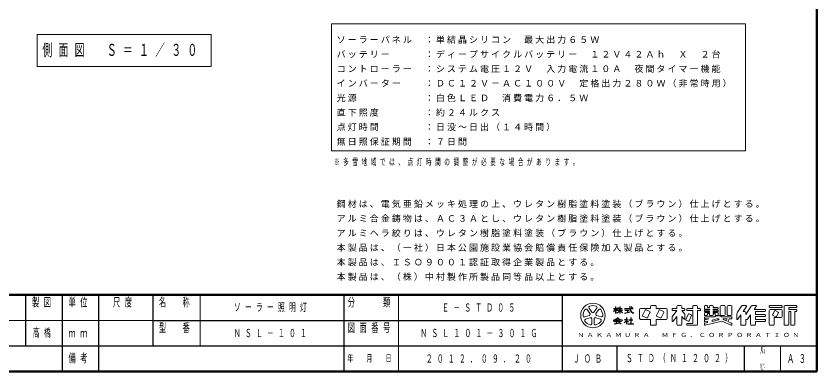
# Model space of a CAD drawing. Units: millimetres on the paper, scale 1:30. Extents: x 895 to 1260, y 264 to 554.
# Drawn here: x 1039.9 to 1260, y 296.9 to 394.5 of the extents above; entities that cross this region are included whole.
import ezdxf
from ezdxf.enums import TextEntityAlignment as Align

# ---------------------------------------------------------------- set-up
doc = ezdxf.new("R2010")
doc.units = ezdxf.units.MM
for name, color, linetype, lineweight in [('1_30', 7, 'Continuous', 25), ('CLASS1', 21, 'Continuous', 13), ('NAKAMURA図枠', 7, 'Continuous', 13)]:
    doc.layers.add(name, color=color, linetype=linetype, lineweight=lineweight)
doc.layers.add('図デ_タ99', color=7, linetype='Continuous')
doc.styles.add('ＭＳ ゴシック', font='')
doc.styles.get('ＭＳ ゴシック').set_extended_font_data('MS Gothic')

msp = doc.modelspace()

# ---------------------------------------------------------------- linework, layer by layer
at = {"layer": '1_30', "lineweight": 13}
for p, q in [((1045.708, 389.46), (1045.708, 380.66)), ((1093.508, 389.46), (1045.708, 389.46)), ((1093.508, 380.66), (1093.508, 389.46)), ((1045.708, 380.66), (1093.508, 380.66))]:
    msp.add_line(p, q, dxfattribs=at)
at = {"layer": 'CLASS1'}
for p, q in [((1126.589, 392.36), (1126.589, 357.56)), ((1240.389, 392.36), (1126.589, 392.36)), ((1240.389, 357.56), (1240.389, 392.36)), ((1126.589, 357.56), (1240.389, 357.56))]:
    msp.add_line(p, q, dxfattribs=at)
at = {"layer": 'NAKAMURA図枠', "lineweight": 50}
for p, q in [((1260, 297), (1260, 554)), ((895, 318), (1260, 318)), ((895, 297), (1260, 297))]:
    msp.add_line(p, q, dxfattribs=at)
at = {"layer": 'NAKAMURA図枠', "lineweight": 25}
for p, q in [((1042.5, 318), (1042.5, 304)), ((1052.5, 318), (1052.5, 297)), ((1062.5, 318), (1062.5, 304)), ((1077.5, 318), (1077.5, 304)), ((1130, 318), (1130, 297)), ((1190, 318), (1190, 297)), ((1204.099, 314.253), (1205.044, 314.253)), ((1204.639, 314.793), (1204.639, 312.903)), ((1205.085, 313.848), (1206.529, 313.848)), ((1205.231, 314.253), (1206.475, 314.253)), ((1205.854, 314.793), (1205.854, 312.903)), ((1207.069, 314.253), (1209.499, 314.253)), ((1207.111, 313.02), (1208.647, 313.327)), ((1207.204, 313.848), (1208.419, 313.848)), ((1207.879, 313.848), (1207.879, 313.173)), ((1209.281, 314.467), (1208.84, 314.761)), ((1077.5, 311), (1190, 311)), ((1204.099, 310.784), (1206.259, 310.784)), ((1204.639, 311.148), (1205.719, 311.148)), ((1205.101, 310.784), (1204.711, 310.136)), ((1205.584, 310.607), (1206.19, 310.001)), ((1207.069, 311.283), (1207.949, 311.283)), ((1207.609, 311.823), (1207.609, 311.283)), ((1207.609, 310.91), (1207.609, 309.933)), ((1207.66, 310.96), (1208.204, 310.646)), ((1208.217, 311.148), (1209.432, 311.148)), ((1208.824, 311.823), (1208.824, 310.068)), ((1204.235, 310.067), (1205.887, 310.304)), ((1208.014, 310.068), (1209.634, 310.068)), ((1022.5, 304), (1260, 304)), ((1062.5, 304), (1062.5, 297)), ((1205, 304), (1205, 297)), ((1240, 304), (1240, 297))]:
    msp.add_line(p, q, dxfattribs=at)
at = {"layer": 'NAKAMURA図枠'}
for p, q in [((1090.5, 318), (1090.5, 304)), ((1145, 318), (1145, 297)), ((1214.494, 315.063), (1215.574, 315.063)), ((1221.784, 315.063), (1222.594, 315.063)), ((1226.104, 315.063), (1226.914, 315.063)), ((1229.074, 314.901), (1229.074, 314.28)), ((1229.236, 315.063), (1229.722, 315.063)), ((1229.884, 314.901), (1229.884, 314.523)), ((1231.234, 315.063), (1230.694, 315.063)), ((1233.664, 315.063), (1234.474, 315.063)), ((1235.554, 315.063), (1236.364, 315.063)), ((1238.12, 313.242), (1239.254, 314.943)), ((1239.479, 315.063), (1240.471, 315.063)), ((1239.694, 313.443), (1240.606, 314.811)), ((1240.414, 312.633), (1241.954, 314.943)), ((1242.179, 315.063), (1243.171, 315.063)), ((1242.754, 313.983), (1243.306, 314.811)), ((1246.894, 314.901), (1246.894, 314.685)), ((1247.056, 315.063), (1250.242, 315.063)), ((1250.404, 314.901), (1250.404, 314.685)), ((1251.214, 315.063), (1254.292, 315.063)), ((1254.454, 314.901), (1254.454, 314.685)), ((1197.61, 312.917), (1196.825, 313.997)), ((1197.371, 314.393), (1198.156, 313.313)), ((1198.702, 313.313), (1199.487, 314.393)), ((1200.033, 313.997), (1199.248, 312.917)), ((1211.254, 313.983), (1211.254, 311.553)), ((1211.524, 314.253), (1214.224, 314.253)), ((1212.802, 313.838), (1212.082, 312.4)), ((1214.025, 313.408), (1213.019, 313.911)), ((1213.378, 311.752), (1214.098, 313.19)), ((1214.224, 314.793), (1214.224, 314.253)), ((1215.844, 314.793), (1215.844, 314.253)), ((1215.844, 314.253), (1218.544, 314.253)), ((1216.582, 313.838), (1215.862, 312.4)), ((1217.805, 313.408), (1216.799, 313.911)), ((1217.158, 311.752), (1217.878, 313.19)), ((1218.814, 313.983), (1218.814, 311.553)), ((1220.164, 314.091), (1220.164, 313.875)), ((1221.514, 313.713), (1220.164, 312.026)), ((1220.326, 314.253), (1221.514, 314.253)), ((1220.326, 313.713), (1221.514, 313.713)), ((1221.514, 314.793), (1221.514, 314.253)), ((1222.864, 314.793), (1222.864, 314.253)), ((1222.864, 314.253), (1223.512, 314.253)), ((1222.864, 313.713), (1223.674, 312.701)), ((1222.864, 313.713), (1223.512, 313.713)), ((1223.674, 314.091), (1223.674, 313.875)), ((1223.674, 312.701), (1223.674, 311.543)), ((1224.682, 312.758), (1223.962, 311.32)), ((1224.214, 314.091), (1224.214, 313.875)), ((1224.376, 314.253), (1225.834, 314.253)), ((1224.376, 313.713), (1225.834, 313.713)), ((1224.899, 312.831), (1225.473, 312.544)), ((1225.834, 314.793), (1225.834, 314.253)), ((1225.834, 313.713), (1225.834, 310.203)), ((1227.184, 314.793), (1227.184, 314.253)), ((1227.184, 314.253), (1227.832, 314.253)), ((1227.184, 313.713), (1227.184, 309.933)), ((1227.184, 313.713), (1227.832, 313.713)), ((1227.994, 314.091), (1227.994, 313.875)), ((1229.074, 313.686), (1229.074, 313.605)), ((1229.074, 313.011), (1229.074, 312.525)), ((1229.236, 314.118), (1230.424, 314.118)), ((1229.236, 313.848), (1230.424, 313.848)), ((1229.236, 313.443), (1230.424, 313.443)), ((1229.236, 313.173), (1230.424, 313.173)), ((1229.884, 314.523), (1230.424, 314.523)), ((1229.884, 312.903), (1230.424, 312.903)), ((1229.884, 312.903), (1229.884, 312.525)), ((1230.424, 314.793), (1230.424, 314.523)), ((1230.424, 314.118), (1230.424, 313.848)), ((1230.424, 313.443), (1230.424, 313.173)), ((1230.424, 312.903), (1230.424, 312.633)), ((1231.504, 314.793), (1231.504, 314.523)), ((1231.504, 314.523), (1232.692, 314.523)), ((1231.504, 314.118), (1232.692, 314.118)), ((1231.504, 314.118), (1231.504, 313.848)), ((1231.504, 313.848), (1232.692, 313.848)), ((1231.504, 313.443), (1232.692, 313.443)), ((1231.504, 313.443), (1231.504, 313.173)), ((1231.504, 313.173), (1232.692, 313.173)), ((1231.504, 312.903), (1231.504, 312.633)), ((1231.504, 312.903), (1232.044, 312.903)), ((1232.044, 312.903), (1232.044, 312.525)), ((1232.854, 314.361), (1232.854, 314.28)), ((1232.854, 313.686), (1232.854, 313.605)), ((1232.854, 313.011), (1232.854, 312.525)), ((1233.394, 314.793), (1233.394, 312.633)), ((1234.744, 314.793), (1234.744, 312.633)), ((1235.284, 314.793), (1235.284, 312.633)), ((1236.634, 314.793), (1236.634, 312.633)), ((1237.984, 312.793), (1237.984, 311.413)), ((1239.694, 313.443), (1240.144, 313.443)), ((1240.414, 313.173), (1240.414, 312.633)), ((1242.754, 313.983), (1245.652, 313.983)), ((1243.114, 313.443), (1245.652, 313.443)), ((1243.114, 313.443), (1243.114, 312.633)), ((1243.114, 312.633), (1245.652, 312.633)), ((1245.814, 313.821), (1245.814, 313.605)), ((1246.894, 313.713), (1246.894, 309.933)), ((1247.056, 314.523), (1250.242, 314.523)), ((1247.164, 313.983), (1250.134, 313.983)), ((1248.334, 313.622), (1247.83, 312.616)), ((1248.551, 313.695), (1249.341, 313.3)), ((1249.414, 313.082), (1248.91, 312.076)), ((1250.404, 313.713), (1250.404, 312.093)), ((1250.944, 314.793), (1250.944, 309.933)), ((1252.294, 314.523), (1252.294, 313.983)), ((1252.294, 314.523), (1254.292, 314.523)), ((1252.294, 313.983), (1254.292, 313.983)), ((1252.294, 313.443), (1252.834, 313.443)), ((1252.294, 313.443), (1252.294, 309.933)), ((1252.834, 313.443), (1252.834, 309.933)), ((1253.914, 313.443), (1254.292, 313.443)), ((1253.914, 313.443), (1253.914, 309.933)), ((1254.454, 313.821), (1254.454, 313.605)), ((1022.5, 311), (1077.5, 311)), ((1196.172, 311.985), (1197.441, 312.397)), ((1197.65, 311.755), (1196.38, 311.343)), ((1198.092, 310.099), (1198.092, 311.434)), ((1198.767, 311.434), (1198.767, 310.099)), ((1200.478, 311.343), (1199.208, 311.755)), ((1199.417, 312.397), (1200.687, 311.985)), ((1211.524, 311.283), (1214.224, 311.283)), ((1212.155, 312.183), (1213.161, 311.68)), ((1214.224, 311.283), (1214.224, 309.933)), ((1215.844, 311.283), (1218.544, 311.283)), ((1215.844, 311.283), (1215.844, 309.933)), ((1215.935, 312.183), (1216.941, 311.68)), ((1220.164, 312.026), (1220.164, 310.868)), ((1221.514, 312.093), (1220.453, 310.766)), ((1221.514, 312.093), (1221.514, 309.933)), ((1222.864, 312.093), (1223.386, 311.441)), ((1222.864, 312.093), (1222.864, 309.933)), ((1224.035, 311.103), (1224.609, 310.816)), ((1225.546, 312.326), (1224.826, 310.888)), ((1229.074, 311.796), (1229.074, 311.58)), ((1229.074, 310.995), (1229.074, 310.773)), ((1230.26, 311.418), (1229.197, 311.152)), ((1229.236, 312.363), (1229.722, 312.363)), ((1229.236, 311.958), (1232.044, 311.958)), ((1229.236, 311.418), (1230.26, 311.418)), ((1233.85, 310.841), (1229.275, 309.697)), ((1229.884, 310.768), (1229.275, 310.615)), ((1229.884, 310.768), (1229.884, 310.406)), ((1230.694, 312.363), (1231.234, 312.363)), ((1232.487, 311.418), (1231.234, 311.105)), ((1232.977, 311.179), (1231.234, 310.743)), ((1231.234, 311.105), (1231.234, 310.743)), ((1232.044, 312.066), (1232.044, 311.958)), ((1232.206, 312.363), (1232.692, 312.363)), ((1232.206, 312.228), (1233.502, 312.228)), ((1232.487, 311.418), (1232.947, 311.418)), ((1233.664, 312.363), (1234.474, 312.363)), ((1233.664, 312.066), (1233.664, 311.958)), ((1233.664, 311.958), (1236.472, 311.958)), ((1233.85, 310.841), (1236.406, 309.705)), ((1234.229, 311.263), (1235.032, 310.906)), ((1234.262, 311.418), (1235.288, 311.418)), ((1235.032, 310.906), (1235.288, 311.418)), ((1235.526, 310.687), (1235.892, 311.418)), ((1235.526, 310.687), (1236.538, 310.237)), ((1235.554, 312.363), (1236.364, 312.363)), ((1235.892, 311.418), (1236.472, 311.418)), ((1236.634, 311.796), (1236.634, 311.58)), ((1238.281, 311.323), (1239.064, 312.498)), ((1239.064, 312.498), (1239.064, 309.933)), ((1240.414, 311.283), (1240.81, 311.283)), ((1240.414, 311.283), (1240.414, 309.933)), ((1241.034, 311.404), (1241.764, 312.498)), ((1241.764, 312.498), (1241.764, 309.933)), ((1243.114, 312.093), (1243.114, 311.283)), ((1243.114, 312.093), (1245.652, 312.093)), ((1243.114, 311.283), (1245.652, 311.283)), ((1243.114, 310.743), (1243.114, 309.933)), ((1243.114, 310.743), (1245.652, 310.743)), ((1245.814, 312.471), (1245.814, 312.255)), ((1245.814, 311.121), (1245.814, 310.905)), ((1247.903, 312.399), (1248.693, 312.004)), ((1248.244, 311.823), (1248.244, 309.933)), ((1248.244, 311.823), (1250.134, 311.823)), ((1214.494, 309.663), (1215.574, 309.663)), ((1221.784, 309.663), (1222.594, 309.663)), ((1224.214, 310.041), (1224.214, 309.825)), ((1224.376, 310.203), (1225.834, 310.203)), ((1224.376, 309.663), (1226.914, 309.663)), ((1229.074, 310.077), (1229.074, 309.854)), ((1229.884, 310.406), (1229.197, 310.234)), ((1236.634, 310.089), (1236.634, 309.853)), ((1239.334, 309.663), (1240.144, 309.663)), ((1242.034, 309.663), (1242.844, 309.663)), ((1247.164, 309.663), (1247.974, 309.663)), ((1251.214, 309.663), (1252.024, 309.663)), ((1253.104, 309.663), (1253.644, 309.663)), ((1250, 304), (1250, 297))]:
    msp.add_line(p, q, dxfattribs=at)
msp.add_circle((1198.429, 312.363), 3.375, dxfattribs=at)
for centre, radius, start, end in [((1197.644, 314.592), 0.338, 109.39847, 215.99997), ((1198.429, 312.363), 2.7, 70.60155, 109.39847), ((1199.214, 314.592), 0.338, 324, 70.60155), ((1214.494, 314.793), 0.27, 89.99998, 179.99996), ((1215.574, 314.793), 0.27, 0, 89.99998), ((1221.784, 314.793), 0.27, 89.99998, 179.99996), ((1222.594, 314.793), 0.27, 0, 89.99998), ((1226.104, 314.793), 0.27, 89.99998, 179.99996), ((1226.914, 314.793), 0.27, 0, 89.99998), ((1229.236, 314.901), 0.162, 89.99998, 179.99996), ((1229.722, 314.901), 0.162, 0, 89.99998), ((1230.694, 314.793), 0.27, 89.99998, 179.99996), ((1231.234, 314.793), 0.27, 0, 89.99998), ((1233.664, 314.793), 0.27, 89.99998, 179.99996), ((1234.474, 314.793), 0.27, 0, 89.99998), ((1235.554, 314.793), 0.27, 89.99998, 179.99996), ((1236.364, 314.793), 0.27, 0, 89.99998), ((1239.479, 314.793), 0.27, 89.99998, 146.30984), ((1240.471, 314.901), 0.162, 326.31015, 89.99998), ((1242.179, 314.793), 0.27, 89.99998, 146.3098), ((1243.171, 314.901), 0.162, 326.31003, 89.99998), ((1247.056, 314.901), 0.162, 89.99998, 179.99996), ((1250.242, 314.901), 0.162, 0, 89.99998), ((1251.214, 314.793), 0.27, 89.99998, 179.99996), ((1254.292, 314.901), 0.162, 0, 89.99998), ((1198.429, 312.363), 2.7, 142.60154, 181.39846), ((1196.552, 313.798), 0.338, 35.99999, 142.60154), ((1197.337, 312.718), 0.338, 287.99998, 35.99999), ((1198.429, 313.512), 0.338, 215.99998, 324), ((1199.521, 312.718), 0.338, 143.99996, 251.99999), ((1200.306, 313.798), 0.338, 37.39846, 143.99995), ((1198.429, 312.363), 2.7, 358.60155, 37.39847), ((1211.524, 313.983), 0.27, 89.99998, 179.99996), ((1212.946, 313.766), 0.162, 63.43492, 153.43499), ((1213.953, 313.263), 0.162, 333.4349, 63.43487), ((1216.726, 313.766), 0.162, 63.43492, 153.43499), ((1217.733, 313.263), 0.162, 333.4349, 63.43487), ((1218.544, 313.983), 0.27, 0, 89.99998), ((1220.326, 314.091), 0.162, 89.99998, 179.99996), ((1220.326, 313.875), 0.162, 179.99998, 270.00002), ((1223.512, 314.091), 0.162, 0, 89.99998), ((1223.512, 313.875), 0.162, 270.00002, 0), ((1224.376, 314.091), 0.162, 89.99998, 179.99996), ((1224.376, 313.875), 0.162, 179.99998, 270.00002), ((1224.826, 312.686), 0.162, 63.43487, 153.43498), ((1227.832, 314.091), 0.162, 0, 89.99998), ((1227.832, 313.875), 0.162, 270.00002, 0), ((1229.236, 314.28), 0.162, 179.99998, 270.00002), ((1229.236, 313.686), 0.162, 89.99998, 179.99996), ((1229.236, 313.605), 0.162, 179.99998, 270.00002), ((1229.236, 313.011), 0.162, 89.99998, 179.99996), ((1230.694, 312.633), 0.27, 179.99998, 270.00002), ((1231.234, 312.633), 0.27, 270.00002, 0), ((1232.692, 314.361), 0.162, 0, 89.99998), ((1232.692, 314.28), 0.162, 270.00002, 0), ((1232.692, 313.686), 0.162, 0, 89.99998), ((1232.692, 313.605), 0.162, 270.00002, 0), ((1232.692, 313.011), 0.162, 0, 89.99998), ((1233.664, 312.633), 0.27, 179.99998, 270.00002), ((1234.474, 312.633), 0.27, 270.00002, 0), ((1235.554, 312.633), 0.27, 179.99998, 270.00002), ((1236.364, 312.633), 0.27, 270.00002, 0), ((1238.794, 312.793), 0.81, 146.30999, 179.99996), ((1240.144, 313.173), 0.27, 0, 89.99998), ((1245.652, 313.821), 0.162, 0, 89.99998), ((1245.652, 313.605), 0.162, 270.00002, 0), ((1245.652, 312.471), 0.162, 0, 89.99998), ((1247.056, 314.685), 0.162, 179.99998, 270.00002), ((1247.164, 313.713), 0.27, 89.99998, 179.99996), ((1247.975, 312.544), 0.162, 153.43517, 243.43529), ((1248.478, 313.55), 0.162, 63.43447, 153.43474), ((1249.269, 313.155), 0.162, 333.43484, 63.43447), ((1250.134, 313.713), 0.27, 0, 89.99998), ((1250.242, 314.685), 0.162, 270.00002, 0), ((1254.292, 314.685), 0.162, 270.00002, 0), ((1254.292, 313.821), 0.162, 0, 89.99998), ((1254.292, 313.605), 0.162, 270.00002, 0), ((1196.067, 312.306), 0.338, 181.39848, 287.99997), ((1196.484, 311.022), 0.338, 107.99999, 214.60154), ((1198.429, 312.363), 2.7, 214.60156, 253.39848), ((1197.754, 311.434), 0.338, 359.99997, 107.99999), ((1199.104, 311.434), 0.338, 71.99997, 179.99999), ((1198.429, 312.363), 2.7, 286.60155, 325.39847), ((1200.374, 311.022), 0.338, 325.39847, 71.99996), ((1200.791, 312.306), 0.338, 252.00001, 358.60156), ((1211.524, 311.553), 0.27, 179.99998, 270.00002), ((1212.227, 312.328), 0.162, 153.43495, 243.43485), ((1213.234, 311.825), 0.162, 243.43498, 333.43496), ((1216.007, 312.328), 0.162, 153.43495, 243.43485), ((1217.014, 311.825), 0.162, 243.43498, 333.43496), ((1218.544, 311.553), 0.27, 270.00002, 0), ((1220.326, 310.868), 0.162, 179.99998, 321.34037), ((1223.512, 311.543), 0.162, 218.65962, 0), ((1224.107, 311.248), 0.162, 153.43487, 243.4348), ((1224.682, 310.961), 0.162, 243.43487, 333.43498), ((1225.401, 312.399), 0.162, 333.43492, 63.43493), ((1229.236, 312.525), 0.162, 179.99998, 270.00002), ((1229.236, 311.796), 0.162, 89.99998, 179.99996), ((1229.236, 311.58), 0.162, 179.99998, 270.00002), ((1229.236, 310.995), 0.162, 104.03614, 179.99996), ((1229.236, 310.773), 0.162, 179.99998, 284.03612), ((1229.722, 312.525), 0.162, 270.00002, 0), ((1232.206, 312.525), 0.162, 179.99998, 270.00002), ((1232.206, 312.066), 0.162, 89.99998, 179.99996), ((1232.692, 312.525), 0.162, 270.00002, 0), ((1232.947, 311.297), 0.121, 284.0365, 89.99998), ((1233.502, 312.066), 0.162, 0, 89.99998), ((1234.262, 311.337), 0.081, 89.99998, 246.03817), ((1236.472, 311.796), 0.162, 0, 89.99998), ((1236.472, 311.58), 0.162, 270.00002, 0), ((1238.146, 311.413), 0.162, 179.99998, 326.30997), ((1240.81, 311.553), 0.27, 270.00002, 326.31002), ((1245.652, 312.255), 0.162, 270.00002, 0), ((1245.652, 311.121), 0.162, 0, 89.99998), ((1245.652, 310.905), 0.162, 270.00002, 0), ((1248.766, 312.149), 0.162, 243.43534, 333.43491), ((1250.134, 312.093), 0.27, 270.00002, 0), ((1197.754, 310.099), 0.338, 253.39847, 359.99997), ((1199.104, 310.099), 0.338, 179.99999, 286.60154), ((1214.494, 309.933), 0.27, 179.99998, 270.00002), ((1215.574, 309.933), 0.27, 270.00002, 0), ((1221.784, 309.933), 0.27, 179.99998, 270.00002), ((1222.594, 309.933), 0.27, 270.00002, 0), ((1224.376, 310.041), 0.162, 89.99998, 179.99996), ((1224.376, 309.825), 0.162, 179.99998, 270.00002), ((1226.914, 309.933), 0.27, 270.00002, 0), ((1229.236, 310.077), 0.162, 104.03614, 179.99996), ((1229.236, 309.854), 0.162, 179.99998, 284.03612), ((1236.472, 309.853), 0.162, 246.03699, 0), ((1236.472, 310.089), 0.162, 0, 66.03701), ((1239.334, 309.933), 0.27, 179.99998, 270.00002), ((1240.144, 309.933), 0.27, 270.00002, 0), ((1242.034, 309.933), 0.27, 179.99998, 270.00002), ((1242.844, 309.933), 0.27, 270.00002, 0), ((1247.164, 309.933), 0.27, 179.99998, 270.00002), ((1247.974, 309.933), 0.27, 270.00002, 0), ((1251.214, 309.933), 0.27, 179.99998, 270.00002), ((1252.024, 309.933), 0.27, 270.00002, 0), ((1253.104, 309.933), 0.27, 179.99998, 270.00002), ((1253.644, 309.933), 0.27, 270.00002, 0)]:
    msp.add_arc(centre, radius, start, end, dxfattribs=at)
at = {"layer": 'NAKAMURA図枠', "lineweight": 25}
for centre, radius, start, end in [((1202.534, 315.084), 2.285, 311.36185, 337.13638), ((1206.617, 315.427), 2.345, 212.50346, 230.00631), ((1203.626, 315.818), 3.034, 295.86917, 317.23867), ((1203.998, 315.047), 1.467, 313.72108, 343.54317), ((1208.082, 315.818), 3.034, 222.76131, 240.10806), ((1210.437, 314.694), 1.953, 177.09472, 240.51891), ((1208.46, 313.805), 1.299, 321.42112, 334.8249), ((1203.102, 314.257), 3.32, 285.11261, 313.40619), ((1207.23, 314.194), 3.192, 231.17281, 259.75506), ((1204.34, 314.226), 4.657, 304.87257, 320.80411)]:
    msp.add_arc(centre, radius, start, end, dxfattribs=at)

# ---------------------------------------------------------------- texts
at = {"layer": '1_30', "insert": (1047.108, 385.06), "char_height": 3.299, "attachment_point": 4, "style": 'ＭＳ ゴシック'}
msp.add_mtext('\\T1.64;\\W0.6;側面図\u3000Ｓ＝１／３０', dxfattribs=at)
at = {"layer": 'CLASS1', "char_height": 1.76, "attachment_point": 7, "style": 'ＭＳ ゴシック'}
for s, insert in [('\\T1.23;ソーラーパネル\u3000：単結晶シリコン\u3000最大出力６５Ｗ', (1127.989, 386.96)), ('\\T1.23;バッテリー\u3000\u3000\u3000：ディープサイクルバッテリー\u3000１２Ｖ４２Ａｈ\u3000Ｘ\u3000２台', (1127.989, 382.96)), ('\\T1.23;コントローラー\u3000：システム電圧１２Ｖ\u3000入力電流１０Ａ\u3000夜間タイマー機能\u3000', (1127.989, 378.96)), ('\\T1.23;インバーター\u3000\u3000：ＤＣ１２Ｖ－ＡＣ１００Ｖ\u3000定格出力２８０Ｗ（非常時用）\u3000', (1127.989, 374.96)), ('\\T1.23;光源\u3000\u3000\u3000\u3000\u3000\u3000：白色ＬＥＤ\u3000消費電力６．５Ｗ', (1127.989, 370.96)), ('\\T1.23;直下照度\u3000\u3000\u3000\u3000：約２４ルクス', (1127.989, 366.96)), ('\\T1.23;点灯時間\u3000\u3000\u3000\u3000：日没～日出（１４時間）', (1127.989, 362.96)), ('\\T1.23;無日照保証期間\u3000：７日間', (1127.989, 358.96))]:
    msp.add_mtext(s, dxfattribs=dict(at, insert=insert))
at = {"layer": 'CLASS1', "color": 7, "insert": (1127.252, 354.393), "char_height": 1.833, "attachment_point": 4, "style": 'ＭＳ ゴシック'}
msp.add_mtext('\\T1.64;\\W0.6;※多雪地域では、点灯時間の調整が必要な場合があります。', dxfattribs=at)
at = {"layer": 'CLASS1', "color": 70, "char_height": 1.76, "attachment_point": 1, "style": 'ＭＳ ゴシック'}
for s, insert in [('\\T1.23;鋼材は、電気亜鉛メッキ処理の上、ウレタン樹脂塗料塗装（ブラウン）仕上げとする。', (1127.989, 343.853)), ('\\T1.23;アルミ合金鋳物は、ＡＣ３Ａとし、ウレタン樹脂塗料塗装（ブラウン）仕上げとする。', (1127.989, 339.853)), ('\\T1.23;アルミヘラ絞りは、ウレタン樹脂塗料塗装（ブラウン）仕上げとする。', (1127.989, 335.853)), ('\\T1.23;本製品は、（一社）日本公園施設業協会賠償責任保険加入製品とする。', (1127.989, 331.853)), ('\\T1.23;本製品は、ＩＳＯ９００１認証取得企業製品とする。', (1127.989, 327.853)), ('\\T1.23;本製品は、（株）中村製作所製品同等品以上とする。', (1127.989, 323.853))]:
    msp.add_mtext(s, dxfattribs=dict(at, insert=insert))
at = {"layer": 'NAKAMURA図枠', "style": 'ＭＳ ゴシック'}
for s, width, p in [('ＤＷＧ', 0.15, (1245, 303)), ('ＳＩＺＥ', 0.1, (1245, 298))]:
    msp.add_text(s, height=2.199, dxfattribs=dict(at, width=width)).set_placement(p, align=Align.MIDDLE_CENTER)
at = {"layer": 'NAKAMURA図枠', "color": 4, "style": 'ＭＳ ゴシック'}
for s, insert, char_height, attachment_point in [('\\T1.64;\\W0.6;製図', (1047.5, 317.167), 2.346, 2), ('\\T1.64;\\W0.6;単位', (1057.5, 317.167), 2.346, 2), ('\\T1.64;\\W0.6;尺度', (1069.75, 317.167), 2.346, 2), ('\\T1.64;\\W0.6;名\u3000称', (1084, 317.167), 2.346, 2), ('\\T1.64;\\W0.6;分\u3000\u3000類', (1137.5, 317.167), 2.346, 2), ('\\T1.64;\\W0.6;型\u3000番', (1084, 310.167), 2.346, 2), ('\\T1.64;\\W0.6;図面番号', (1137.5, 310.167), 2.346, 2), ('\\T1.64;\\W0.6;ｍｍ', (1057.5, 307.5), 2.346, 5), ('\\T1.39;\\W1.2;ＮＡＫＡＭＵＲＡ\u3000ＭＦＧ．ＣＯＲＰＯＲＡＴＩＯＮ', (1225, 307), 1.1, 5), ('\\T1.64;\\W0.6;備考', (1057.5, 300.5), 2.346, 5), ('\\T1.64;\\W0.6;年\u3000月\u3000日', (1137.5, 300.5), 1.906, 5), ('\\T1.64;\\W0.6;ＪＯＢ', (1197.5, 300.5), 2.199, 5), ('\\T1.64;\\W0.6;Ａ３', (1255, 300.5), 2.346, 5)]:
    msp.add_mtext(s, dxfattribs=dict(at, insert=insert, char_height=char_height, attachment_point=attachment_point))
at = {"layer": '図デ_タ99', "char_height": 2.199, "attachment_point": 4, "style": 'ＭＳ ゴシック'}
for s, insert in [('\\T1.64;\\W0.6;ソーラー照明灯', (1099.75, 314.5)), ('\\T1.64;\\W0.6;Ｅ－ＳＴＤ０５', (1157, 314.5)), ('\\T1.64;\\W0.6;高橋', (1044.5, 307.5)), ('\\T1.64;\\W0.6;ＮＳＬ－１０１', (1099.75, 307.5)), ('\\T1.64;\\W0.6;ＮＳＬ１０１－３０１Ｇ', (1151, 307.5)), ('\\T1.64;\\W0.6;２０１２．０９．２０', (1152.5, 300.5)), ('\\T1.64;\\W0.6;ＳＴＤ（Ｎ１２０２）', (1207.5, 300.5))]:
    msp.add_mtext(s, dxfattribs=dict(at, insert=insert))

doc.saveas('drawing.dxf')
